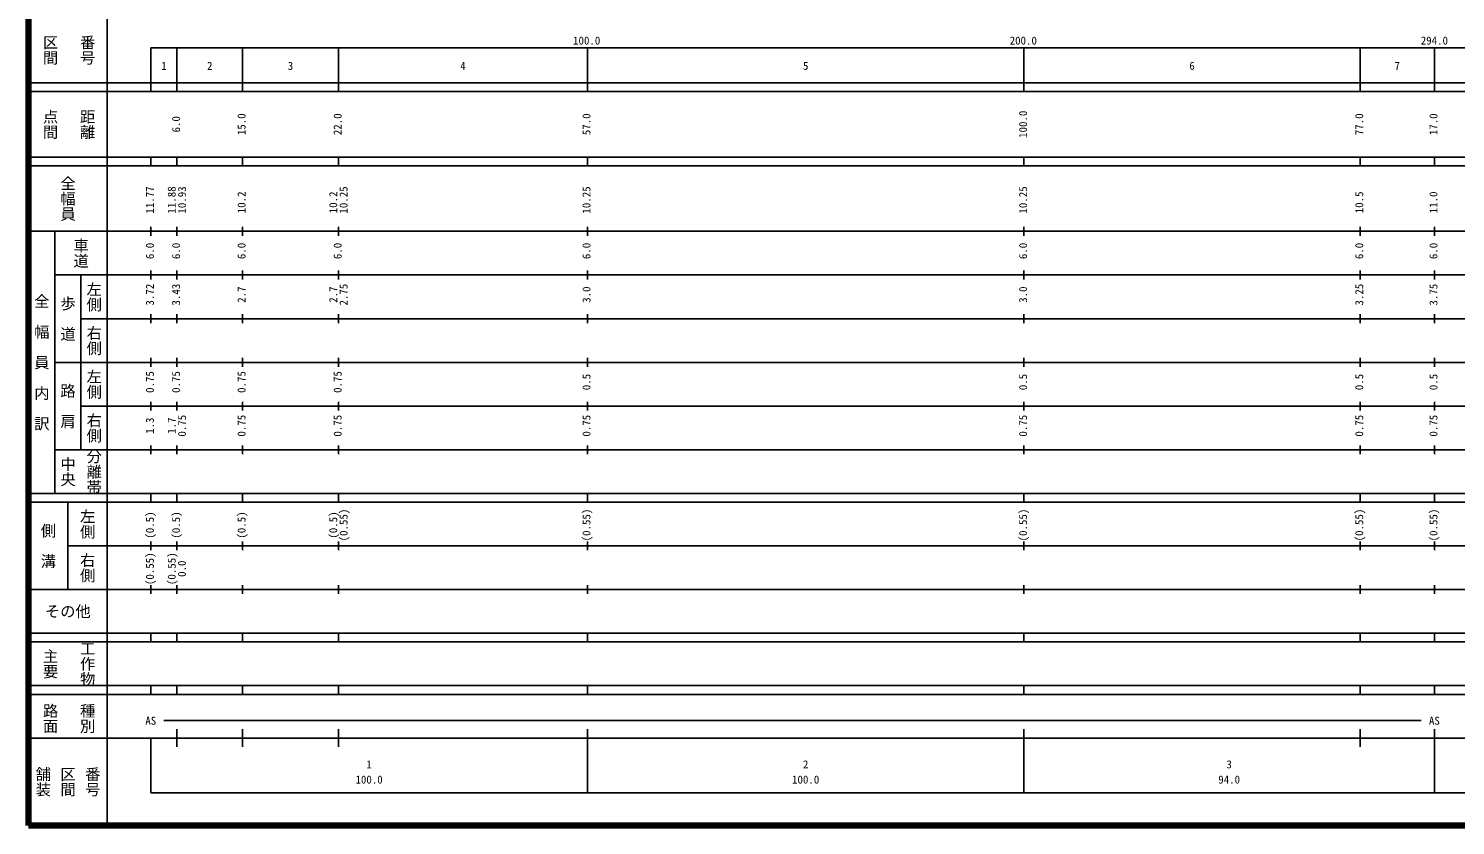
# Model space of a CAD drawing. Units: millimetres on the paper, enlarged 1000 times. Extents: x 40000 to 680000, y 20000 to 380000.
# Drawn here: x 40000 to 366832, y 20000 to 202409 of the extents above; entities that cross this region are included whole.
import ezdxf
from ezdxf.enums import TextEntityAlignment as Align

# ---------------------------------------------------------------- set-up
doc = ezdxf.new("R2010")
doc.units = ezdxf.units.MM
doc.header["$LTSCALE"] = 1000
doc.layers.add('M-TTL', color=2, linetype='Continuous', lineweight=140)
doc.layers.add('M-TTL-BAND', color=7, linetype='Continuous', lineweight=25)
doc.styles.add('@ＭＳ ゴシック', font='')
doc.styles.add('ＭＳ ゴシック', font='')
doc.styles.get('@ＭＳ ゴシック').set_extended_font_data('@MS Gothic')
doc.styles.get('ＭＳ ゴシック').set_extended_font_data('MS Gothic')

msp = doc.modelspace()

# ---------------------------------------------------------------- linework, layer by layer
at = {"layer": 'M-TTL'}
for p, q in [((40000, 380000), (40000, 20000)), ((40000, 20000), (680000, 20000))]:
    msp.add_line(p, q, dxfattribs=at)
at = {"layer": 'M-TTL-BAND'}
for p, q in [((58000, 370000), (58000, 20000)), ((68000, 198000), (579000, 198000)), ((68000, 198000), (68000, 188000)), ((74000, 188000), (74000, 198000)), ((89000, 188000), (89000, 198000)), ((111000, 188000), (111000, 198000)), ((168000, 188000), (168000, 198000)), ((268000, 188000), (268000, 198000)), ((345000, 188000), (345000, 198000)), ((362000, 188000), (362000, 198000)), ((40000, 190000), (579000, 190000)), ((40000, 188000), (579000, 188000)), ((40000, 173000), (579000, 173000)), ((40000, 171000), (579000, 171000)), ((68000, 171000), (68000, 173000)), ((74000, 171000), (74000, 173000)), ((89000, 171000), (89000, 173000)), ((111000, 171000), (111000, 173000)), ((168000, 171000), (168000, 173000)), ((268000, 171000), (268000, 173000)), ((345000, 171000), (345000, 173000)), ((362000, 171000), (362000, 173000)), ((68000, 155000), (68000, 157000)), ((74000, 155000), (74000, 157000)), ((89000, 155000), (89000, 157000)), ((111000, 155000), (111000, 157000)), ((168000, 155000), (168000, 157000)), ((268000, 155000), (268000, 157000)), ((345000, 155000), (345000, 157000)), ((362000, 155000), (362000, 157000)), ((40000, 156000), (579000, 156000)), ((46000, 96000), (46000, 156000)), ((46000, 146000), (579000, 146000)), ((52000, 146000), (52000, 106000)), ((68000, 145000), (68000, 147000)), ((74000, 145000), (74000, 147000)), ((89000, 145000), (89000, 147000)), ((111000, 145000), (111000, 147000)), ((168000, 145000), (168000, 147000)), ((268000, 145000), (268000, 147000)), ((345000, 145000), (345000, 147000)), ((362000, 145000), (362000, 147000)), ((52000, 136000), (579000, 136000)), ((68000, 135000), (68000, 137000)), ((74000, 135000), (74000, 137000)), ((89000, 135000), (89000, 137000)), ((111000, 135000), (111000, 137000)), ((168000, 135000), (168000, 137000)), ((268000, 135000), (268000, 137000)), ((345000, 135000), (345000, 137000)), ((362000, 135000), (362000, 137000)), ((46000, 126000), (579000, 126000)), ((68000, 125000), (68000, 127000)), ((74000, 125000), (74000, 127000)), ((89000, 125000), (89000, 127000)), ((111000, 125000), (111000, 127000)), ((168000, 125000), (168000, 127000)), ((268000, 125000), (268000, 127000)), ((345000, 125000), (345000, 127000)), ((362000, 125000), (362000, 127000)), ((52000, 116000), (579000, 116000)), ((68000, 115000), (68000, 117000)), ((74000, 115000), (74000, 117000)), ((89000, 115000), (89000, 117000)), ((111000, 115000), (111000, 117000)), ((168000, 115000), (168000, 117000)), ((268000, 115000), (268000, 117000)), ((345000, 115000), (345000, 117000)), ((362000, 115000), (362000, 117000)), ((46000, 106000), (579000, 106000)), ((68000, 105000), (68000, 107000)), ((74000, 105000), (74000, 107000)), ((89000, 105000), (89000, 107000)), ((111000, 105000), (111000, 107000)), ((168000, 105000), (168000, 107000)), ((268000, 105000), (268000, 107000)), ((345000, 105000), (345000, 107000)), ((362000, 105000), (362000, 107000)), ((40000, 96000), (579000, 96000)), ((68000, 94000), (68000, 96000)), ((74000, 94000), (74000, 96000)), ((89000, 94000), (89000, 96000)), ((111000, 94000), (111000, 96000)), ((168000, 94000), (168000, 96000)), ((268000, 94000), (268000, 96000)), ((345000, 94000), (345000, 96000)), ((362000, 94000), (362000, 96000)), ((40000, 94000), (579000, 94000)), ((49000, 94000), (49000, 74000)), ((68000, 83000), (68000, 85000)), ((74000, 83000), (74000, 85000)), ((89000, 83000), (89000, 85000)), ((111000, 83000), (111000, 85000)), ((168000, 83000), (168000, 85000)), ((268000, 83000), (268000, 85000)), ((345000, 83000), (345000, 85000)), ((362000, 83000), (362000, 85000)), ((49000, 84000), (579000, 84000)), ((40000, 74000), (579000, 74000)), ((68000, 73000), (68000, 75000)), ((74000, 73000), (74000, 75000)), ((89000, 73000), (89000, 75000)), ((111000, 73000), (111000, 75000)), ((168000, 73000), (168000, 75000)), ((268000, 73000), (268000, 75000)), ((345000, 73000), (345000, 75000)), ((362000, 73000), (362000, 75000)), ((40000, 64000), (579000, 64000)), ((68000, 62000), (68000, 64000)), ((74000, 62000), (74000, 64000)), ((89000, 62000), (89000, 64000)), ((111000, 62000), (111000, 64000)), ((168000, 62000), (168000, 64000)), ((268000, 62000), (268000, 64000)), ((345000, 62000), (345000, 64000)), ((362000, 62000), (362000, 64000)), ((40000, 62000), (579000, 62000)), ((40000, 52000), (579000, 52000)), ((40000, 50000), (579000, 50000)), ((68000, 50000), (68000, 52000)), ((74000, 50000), (74000, 52000)), ((89000, 50000), (89000, 52000)), ((111000, 50000), (111000, 52000)), ((168000, 50000), (168000, 52000)), ((268000, 50000), (268000, 52000)), ((345000, 50000), (345000, 52000)), ((362000, 50000), (362000, 52000)), ((71000, 44000), (359000, 44000)), ((40000, 40000), (579000, 40000)), ((68000, 40000), (68000, 27500)), ((74000, 38000), (74000, 42000)), ((89000, 38000), (89000, 42000)), ((111000, 38000), (111000, 42000)), ((168000, 27500), (168000, 42000)), ((268000, 27500), (268000, 42000)), ((345000, 38000), (345000, 42000)), ((362000, 27500), (362000, 42000)), ((68000, 27500), (579000, 27500))]:
    msp.add_line(p, q, dxfattribs=at)

# ---------------------------------------------------------------- texts
at = {"layer": 'M-TTL-BAND', "style": '@ＭＳ ゴシック'}
for s, p in [('区間', (45000, 197500)), ('番号', (53500, 197500)), ('点間', (45000, 180500)), ('距離', (53500, 180500)), ('全幅員', (49000, 163500)), ('車道', (52000, 151000)), ('左側', (55000, 141000)), ('全\u3000幅\u3000員\u3000内\u3000訳', (43000, 126000)), ('歩\u3000道', (49000, 136000)), ('右側', (55000, 131000)), ('左側', (55000, 121000)), ('路\u3000肩', (49000, 116000)), ('右側', (55000, 111000)), ('分離帯', (55000, 101000)), ('中央', (49000, 101000)), ('左側', (53500, 89000)), ('側\u3000溝', (44500, 84000)), ('右側', (53500, 79000)), ('主要', (45000, 57000)), ('工作物', (53500, 57000)), ('路面', (45000, 44500)), ('種別', (53500, 44500)), ('舗装', (43333, 30000)), ('区間', (49000, 30000)), ('番号', (54667, 30000))]:
    msp.add_text(s, height=2566, rotation=270, dxfattribs=at).set_placement(p, align=Align.MIDDLE_CENTER)
at = {"layer": 'M-TTL-BAND', "style": 'ＭＳ ゴシック'}
for s, p in [('100.0', (167844, 198195)), ('200.0', (267844, 198195)), ('294.0', (362000, 198195)), ('1', (71000, 192405)), ('2', (81500, 192405)), ('3', (100000, 192405)), ('4', (139500, 192405)), ('5', (218000, 192405)), ('6', (306500, 192405)), ('7', (353500, 192405)), ('AS', (68000, 42500)), ('AS', (362000, 42500)), ('1', (118000, 32523)), ('2', (218000, 32523)), ('3', (315000, 32523)), ('100.0', (118000, 29033)), ('100.0', (218000, 29033)), ('94.0', (315000, 29033))]:
    msp.add_text(s, height=1833, dxfattribs=at).set_placement(p, align=Align.BOTTOM_CENTER)
for s, p in [('100.0', (269252, 180500)), ('6.0', (75252, 180500)), ('15.0', (90252, 180500)), ('22.0', (112252, 180500)), ('57.0', (169252, 180500)), ('77.0', (346252, 180500)), ('17.0', (363252, 180500)), ('11.77', (69252, 163174)), ('11.88', (74252, 163174)), ('10.93', (76622, 163174)), ('10.2', (90252, 162623)), ('10.2', (111252, 162623)), ('10.25', (113622, 163174)), ('10.25', (169252, 163174)), ('10.25', (269252, 163174)), ('10.5', (346252, 162623)), ('11.0', (363252, 162623)), ('6.0', (69252, 151500)), ('6.0', (75252, 151500)), ('6.0', (90252, 151500)), ('6.0', (112252, 151500)), ('6.0', (169252, 151500)), ('6.0', (269252, 151500)), ('6.0', (346252, 151500)), ('6.0', (363252, 151500)), ('3.72', (69252, 141500)), ('3.43', (75252, 141500)), ('2.75', (113622, 141500)), ('3.25', (346252, 141500)), ('3.75', (363252, 141500)), ('2.7', (90252, 141500)), ('2.7', (111252, 141500)), ('3.0', (169252, 141500)), ('3.0', (269252, 141500)), ('0.75', (69252, 121500)), ('0.75', (75252, 121500)), ('0.75', (90252, 121500)), ('0.75', (112252, 121500)), ('0.5', (169252, 121500)), ('0.5', (269252, 121500)), ('0.5', (346252, 121500)), ('0.5', (363252, 121500)), ('1.3', (69252, 111500)), ('1.7', (74252, 111500)), ('0.75', (76622, 111500)), ('0.75', (90252, 111500)), ('0.75', (112252, 111500)), ('0.75', (169252, 111500)), ('0.75', (269252, 111500)), ('0.75', (346252, 111500)), ('0.75', (363252, 111500)), ('(0.5)', (69252, 88764)), ('(0.5)', (75252, 88764)), ('(0.5)', (90252, 88764)), ('(0.5)', (111252, 88764)), ('(0.55)', (113622, 88764)), ('(0.55)', (169252, 88764)), ('(0.55)', (269252, 88764)), ('(0.55)', (346252, 88764)), ('(0.55)', (363252, 88764)), ('(0.55)', (69252, 78764)), ('(0.55)', (74252, 78764)), ('0.0', (76572, 78764))]:
    msp.add_text(s, height=1833, rotation=90, dxfattribs=at).set_placement(p, align=Align.BOTTOM_CENTER)
msp.add_text('その他', height=2566, dxfattribs=at).set_placement((49000, 69000), align=Align.MIDDLE_CENTER)

doc.saveas('drawing.dxf')
